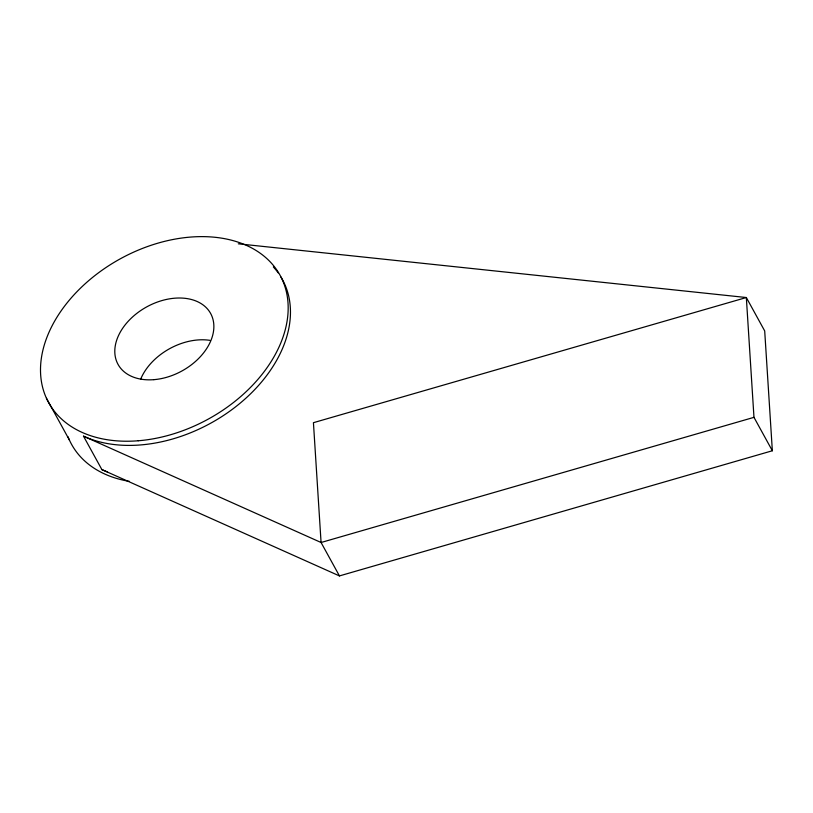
<?xml version="1.0" encoding="UTF-8"?>
<svg xmlns="http://www.w3.org/2000/svg" width="813" height="813" viewBox="0 0 813 813"><rect width="100%" height="100%" fill="white"/><g stroke="black" fill="none" stroke-linecap="round" stroke-linejoin="round"><path stroke-width="1.22" d="M772.35 450.758L753.976 417.343L321.074 542.505L83.495 436.164L101.869 469.579L339.448 575.919L772.35 450.758L764.698 330.942L746.334 297.528L238.3 243.809M339.448 575.919L321.074 542.505L313.432 422.689L746.334 297.528L753.976 417.343M46.453 398.279L69.41 440.046M129.46 481.377A132.082 91.422 -28.8 0 1 68.018 436.754M140.649 379.234A52.835 36.565 -28.8 0 1 209.917 340.342M107.448 471.936A132.082 91.422 -28.8 0 1 101.869 469.579M280.993 277.091A132.082 91.422 -28.8 0 1 238.006 404.925A132.082 91.422 -28.8 0 1 83.495 436.164M273.361 266.949A132.082 91.422 -28.8 0 1 278.188 272.863M138.23 440.768A132.082 91.422 -28.8 0 0 282.223 279.57A132.082 91.422 -28.8 0 0 72.55 296.43A132.082 91.422 -28.8 0 0 138.23 440.768M153.891 379.661A52.835 36.565 -28.8 0 0 211.492 315.19A52.835 36.565 -28.8 0 0 127.621 321.928A52.835 36.565 -28.8 0 0 153.891 379.661"/></g></svg>
